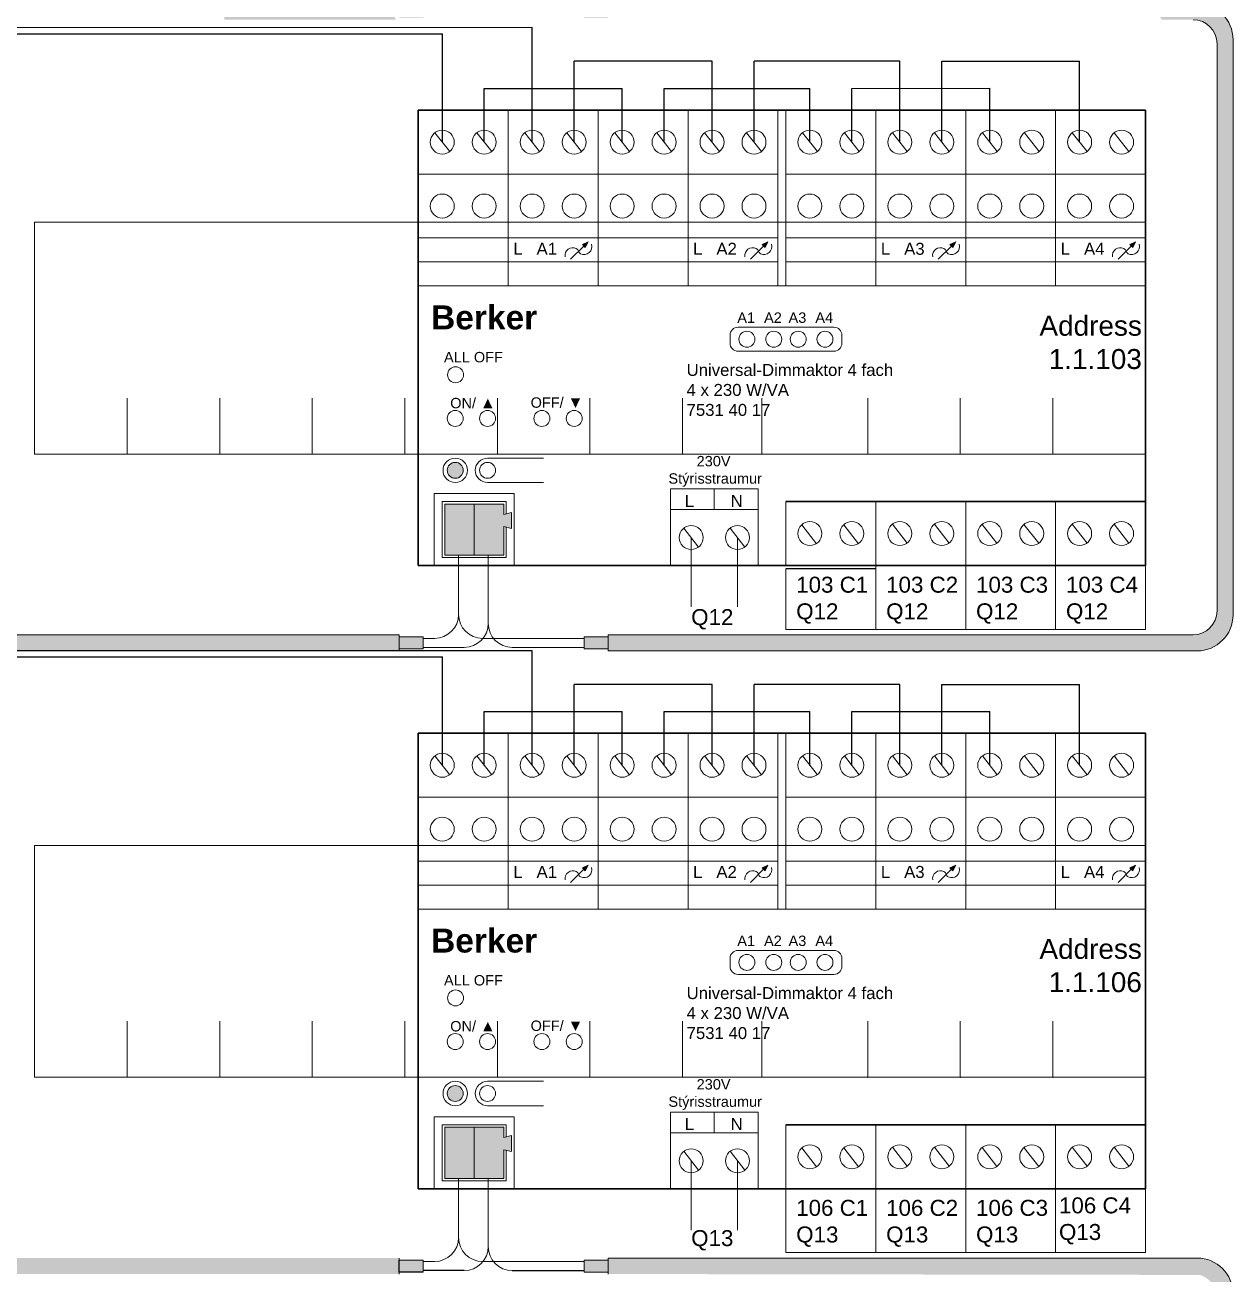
# Model space of a CAD drawing. Header units: millimetres. Extents: x 122681 to 489967, y 7796 to 82317.
# Drawn here: x 246242 to 247138, y 45360 to 46287 of the extents above; entities that cross this region are included whole.
import ezdxf

# ---------------------------------------------------------------- set-up
doc = ezdxf.new("R2010")
doc.units = ezdxf.units.MM
doc.linetypes.add('DASHED', pattern=[19.05, 12.7, -6.35])
for name, color, linetype, lineweight in [('R-635 Töfluteikning', 7, 'Continuous', 15), ('R-635 Töfluteikning dinskinna', 32, 'Continuous', 15), ('R-635 Töfluteikning þunt', 251, 'Continuous', 20), ('R-635 Töfluteikning þykkt', 7, 'Continuous', 35), ('Skygging (Hatch)', 254, 'DASHED', 20), ('Texti', 3, 'Continuous', 20)]:
    doc.layers.add(name, color=color, linetype=linetype, lineweight=lineweight)
doc.layers.add('TAKN', color=7, linetype='Continuous')
doc.styles.get("Standard").update_dxf_attribs({"font": 'arial.ttf'})

# ---------------------------------------------------------------- blocks, each defined once
blk = doc.blocks.new('Dinskinna')
at = {"layer": 'R-635 Töfluteikning dinskinna'}
for p, q in [((122058.8, 80229.08), (121919.8, 80229.08)), ((121919.8, 80200.08), (121919.8, 80229.08)), ((122058.8, 80200.08), (122058.8, 80229.08)), ((121931.38, 80200.08), (121931.38, 80207.08)), ((121942.97, 80200.08), (121942.97, 80207.08)), ((121954.55, 80200.08), (121954.55, 80207.08)), ((121966.13, 80200.08), (121966.13, 80207.08)), ((121977.72, 80200.08), (121977.72, 80207.08)), ((121989.3, 80200.08), (121989.3, 80207.08)), ((122000.88, 80200.08), (122000.88, 80207.08)), ((122010.79, 80200.08), (122010.79, 80207.08)), ((122024.05, 80200.08), (122024.05, 80207.08)), ((122035.63, 80200.08), (122035.63, 80207.08)), ((122047.22, 80200.08), (122047.22, 80207.08)), ((121919.8, 80200.08), (122058.8, 80200.08))]:
    blk.add_line(p, q, dxfattribs=at)
for p in [(122024.05, 80200.08), (122035.63, 80200.08), (122047.22, 80200.08)]:
    blk.add_point(p, dxfattribs=at)

msp = doc.modelspace()

# ---------------------------------------------------------------- hatches: boundary and pattern name
at = {"true_color": 0xc7c8ca}
h = msp.add_hatch(dxfattribs=at)
h.set_pattern_fill('ANSI31', color=9)
h.set_pattern_definition([(45, (183131.40404, 33207.39969), (-0.08838834765, 0.08838834765), [])])
h.paths.add_polyline_path([(245368.96, 46301.1), (245351.17, 46301.1), (245351.17, 46296.66), (245351.17, 46292.21), (245368.96, 46292.21)])
h.paths.add_polyline_path([(245506.07, 46296.66), (245506.07, 46301.1), (245488.28, 46301.1), (245488.28, 46292.21), (245506.07, 46292.21)])
h.paths.add_polyline_path([(246537.08, 46301.1), (246519.29, 46301.1), (246519.29, 46296.66), (246519.29, 46292.21), (246537.08, 46292.21)])
h.paths.add_polyline_path([(246674.19, 46301.1), (246656.4, 46301.1), (246656.4, 46292.21), (246674.19, 46292.21), (246674.19, 46296.66)])
h.paths.add_polyline_path([(246674.19, 45832.69), (246656.4, 45832.69), (246656.4, 45823.79), (246674.19, 45823.79), (246674.19, 45828.24)])
h.paths.add_polyline_path([(246537.08, 45832.69), (246519.29, 45832.69), (246519.29, 45828.24), (246519.29, 45823.79), (246537.08, 45823.79)])
h.paths.add_polyline_path([(245368.96, 45832.69), (245351.17, 45832.69), (245351.17, 45828.24), (245351.17, 45823.79), (245368.96, 45823.79)])
h.paths.add_polyline_path([(245506.07, 45828.24), (245506.07, 45832.69), (245488.28, 45832.69), (245488.28, 45823.79), (245506.07, 45823.79)])
h = msp.add_hatch(color=9, dxfattribs=at)
h.dxf.hatch_style = 1
h.paths.add_polyline_path([(246537.08, 45370.2), (246519.29, 45370.2), (246519.29, 45361.31), (246537.08, 45361.31)])
h = msp.add_hatch(color=9, dxfattribs=at)
h.dxf.hatch_style = 1
h.paths.add_polyline_path([(246674.19, 45365.76), (246674.19, 45370.2), (246656.4, 45370.2), (246656.4, 45361.31), (246674.19, 45361.31)])
at = {"layer": 'R-635 Töfluteikning'}
h = msp.add_hatch(color=3, dxfattribs=at)
h.dxf.hatch_style = 1
h.paths.add_polyline_path([(246517.04, 46290.73), (246513.98, 46294.81), (246517.72, 46298.55), (246513.68, 46302.59), (246389.54, 46302.59), (246389.54, 46296.66), (246389.54, 46290.73)])
h.paths.add_polyline_path([(247125.97, 46272.94), (247125.97, 45851.96, -0.414214), (247108.18, 45834.17), (246674.19, 45834.17), (246674.19, 45828.24), (246674.19, 45822.31), (247111.15, 45822.31, 0.414214), (247137.83, 45848.99), (247137.83, 46275.9, 0.414214), (247111.15, 46302.59), (247081.74, 46302.59), (247085.78, 46298.55), (247082.04, 46294.81), (247085.1, 46290.73), (247108.18, 46290.73, -0.414214)])
h = msp.add_hatch(color=256, dxfattribs=at)
h.dxf.hatch_style = 1
h.paths.add_polyline_path([(246659.4, 46125.87), (246655.16, 46123.78), (246657.32, 46121.62)])
h = msp.add_hatch(color=256, dxfattribs=at)
h.dxf.hatch_style = 1
h.paths.add_polyline_path([(246792.81, 46125.87), (246788.57, 46123.78), (246790.73, 46121.62)])
h = msp.add_hatch(color=256, dxfattribs=at)
h.dxf.hatch_style = 1
h.paths.add_polyline_path([(246932.11, 46125.87), (246927.86, 46123.78), (246930.02, 46121.62)])
h = msp.add_hatch(color=256, dxfattribs=at)
h.dxf.hatch_style = 1
h.paths.add_polyline_path([(247065.52, 46125.87), (247061.27, 46123.78), (247063.43, 46121.62)])
h = msp.add_hatch(color=3, dxfattribs=at)
h.dxf.hatch_style = 1
h.paths.add_polyline_path([(245384.85, 45893.12), (245406.79, 45893.12), (245406.79, 45931.07), (245384.85, 45931.07)])
h.paths.add_polyline_path([(246552.97, 45893.12), (246574.91, 45893.12), (246574.91, 45931.07), (246552.97, 45931.07)])
h = msp.add_hatch(color=1, dxfattribs=at)
h.dxf.hatch_style = 1
h.paths.add_polyline_path([(245428.73, 45914.38), (245434.47, 45912.96), (245434.47, 45924.82), (245428.73, 45923.39), (245428.73, 45931.07), (245406.79, 45931.07), (245406.79, 45893.12), (245428.73, 45893.12)])
h.paths.add_polyline_path([(246596.85, 45914.38), (246602.59, 45912.96), (246602.59, 45924.82), (246596.85, 45923.39), (246596.85, 45931.07), (246574.91, 45931.07), (246574.91, 45893.12), (246596.85, 45893.12)])
h = msp.add_hatch(color=3, dxfattribs=at)
h.dxf.hatch_style = 1
h.paths.add_polyline_path([(245506.07, 45834.17), (245506.07, 45828.24), (245506.07, 45822.31), (246519.29, 45822.31), (246519.29, 45828.24), (246519.29, 45834.17)])
h = msp.add_hatch(color=256, dxfattribs=at)
h.dxf.hatch_style = 1
h.paths.add_polyline_path([(246659.4, 45663.38), (246655.16, 45661.3), (246657.32, 45659.14)])
h = msp.add_hatch(color=256, dxfattribs=at)
h.dxf.hatch_style = 1
h.paths.add_polyline_path([(246792.81, 45663.38), (246788.57, 45661.3), (246790.73, 45659.14)])
h = msp.add_hatch(color=256, dxfattribs=at)
h.dxf.hatch_style = 1
h.paths.add_polyline_path([(246932.11, 45663.38), (246927.86, 45661.3), (246930.02, 45659.14)])
h = msp.add_hatch(color=256, dxfattribs=at)
h.dxf.hatch_style = 1
h.paths.add_polyline_path([(247065.52, 45663.38), (247061.27, 45661.3), (247063.43, 45659.14)])
h = msp.add_hatch(color=3, dxfattribs=at)
h.dxf.hatch_style = 1
h.paths.add_polyline_path([(245384.85, 45430.64), (245406.79, 45430.64), (245406.79, 45468.58), (245384.85, 45468.58)])
h.paths.add_polyline_path([(246552.97, 45430.64), (246574.91, 45430.64), (246574.91, 45468.58), (246552.97, 45468.58)])
h = msp.add_hatch(color=1, dxfattribs=at)
h.dxf.hatch_style = 1
h.paths.add_polyline_path([(245428.73, 45451.9), (245434.47, 45450.47), (245434.47, 45462.33), (245428.73, 45460.9), (245428.73, 45468.58), (245406.79, 45468.58), (245406.79, 45430.64), (245428.73, 45430.64)])
h.paths.add_polyline_path([(246596.85, 45451.9), (246602.59, 45450.47), (246602.59, 45462.33), (246596.85, 45460.9), (246596.85, 45468.58), (246574.91, 45468.58), (246574.91, 45430.64), (246596.85, 45430.64)])
h = msp.add_hatch(color=3, dxfattribs=at)
h.dxf.hatch_style = 1
h.paths.add_polyline_path([(246519.29, 45371.68), (245790.72, 45371.68), (245790.72, 45365.76), (245790.72, 45359.83), (246519.29, 45359.83), (246519.29, 45365.76)])
h = msp.add_hatch(color=3, dxfattribs=at)
h.dxf.hatch_style = 1
h.paths.add_polyline_path([(246517.04, 45359.83), (246513.98, 45363.91), (246517.72, 45367.65), (246513.68, 45371.68), (246389.54, 45371.68), (246389.54, 45365.76), (246389.54, 45359.83)])
h.paths.add_polyline_path([(247125.97, 45342.04), (247125.97, 44921.06, -0.414214), (247108.18, 44903.27), (246674.19, 44903.27), (246674.19, 44897.34), (246674.19, 44891.41), (247111.15, 44891.41, 0.414214), (247137.83, 44918.09), (247137.83, 45345, 0.414214), (247111.15, 45371.68), (247081.74, 45371.68), (247085.78, 45367.65), (247082.04, 45363.91), (247085.1, 45359.83), (247108.18, 45359.83, -0.414214)])
h = msp.add_hatch(color=3, dxfattribs=at)
h.dxf.hatch_style = 1
h.paths.add_polyline_path([(246674.21, 45371.69), (246674.21, 45365.76), (246674.21, 45359.83), (247121.69, 45359.14), (247113.78, 45365.82), (247111.15, 45371.68)])
at = {"layer": 'Skygging (Hatch)'}
h = msp.add_hatch(color=1, dxfattribs=at)
h.dxf.hatch_style = 1
h.paths.add_polyline_path([(246566.81, 45956.29, 1), (246554.95, 45956.29, 1)])
h = msp.add_hatch(color=1, dxfattribs=at)
h.dxf.hatch_style = 1
h.paths.add_polyline_path([(246554.95, 45956.29, 1), (246566.81, 45956.29, 1)])
h = msp.add_hatch(color=1, dxfattribs=at)
h.dxf.hatch_style = 1
h.paths.add_polyline_path([(246554.95, 45956.29, 1), (246566.81, 45956.29, 1)])
h = msp.add_hatch(color=1, dxfattribs=at)
h.dxf.hatch_style = 1
h.paths.add_polyline_path([(246554.95, 45956.29, 1), (246566.81, 45956.29, 1)])
h = msp.add_hatch(color=1, dxfattribs=at)
h.dxf.hatch_style = 1
h.paths.add_polyline_path([(246554.95, 45956.29, 1), (246566.81, 45956.29, 1)])
h = msp.add_hatch(color=1, dxfattribs=at)
h.dxf.hatch_style = 1
h.paths.add_polyline_path([(246554.95, 45956.29, 1), (246566.81, 45956.29, 1)])
h = msp.add_hatch(color=1, dxfattribs=at)
h.dxf.hatch_style = 1
h.paths.add_polyline_path([(246554.95, 45956.29, 1), (246566.81, 45956.29, 1)])
h = msp.add_hatch(color=1, dxfattribs=at)
h.dxf.hatch_style = 1
h.paths.add_polyline_path([(246554.95, 45956.29, 1), (246566.81, 45956.29, 1)])
h = msp.add_hatch(color=1, dxfattribs=at)
h.dxf.hatch_style = 1
h.paths.add_polyline_path([(246554.95, 45956.29, 1), (246566.81, 45956.29, 1)])
h = msp.add_hatch(color=1, dxfattribs=at)
h.dxf.hatch_style = 1
h.paths.add_polyline_path([(246554.95, 45956.29, 1), (246566.81, 45956.29, 1)])
h = msp.add_hatch(color=1, dxfattribs=at)
h.dxf.hatch_style = 1
h.paths.add_polyline_path([(246566.81, 45493.8, 1), (246554.95, 45493.8, 1)])
h = msp.add_hatch(color=1, dxfattribs=at)
h.dxf.hatch_style = 1
h.paths.add_polyline_path([(246554.95, 45493.8, 1), (246566.81, 45493.8, 1)])
h = msp.add_hatch(color=1, dxfattribs=at)
h.dxf.hatch_style = 1
h.paths.add_polyline_path([(246554.95, 45493.8, 1), (246566.81, 45493.8, 1)])
h = msp.add_hatch(color=1, dxfattribs=at)
h.dxf.hatch_style = 1
h.paths.add_polyline_path([(246554.95, 45493.8, 1), (246566.81, 45493.8, 1)])
h = msp.add_hatch(color=1, dxfattribs=at)
h.dxf.hatch_style = 1
h.paths.add_polyline_path([(246554.95, 45493.8, 1), (246566.81, 45493.8, 1)])
h = msp.add_hatch(color=1, dxfattribs=at)
h.dxf.hatch_style = 1
h.paths.add_polyline_path([(246554.95, 45493.8, 1), (246566.81, 45493.8, 1)])
h = msp.add_hatch(color=1, dxfattribs=at)
h.dxf.hatch_style = 1
h.paths.add_polyline_path([(246554.95, 45493.8, 1), (246566.81, 45493.8, 1)])
h = msp.add_hatch(color=1, dxfattribs=at)
h.dxf.hatch_style = 1
h.paths.add_polyline_path([(246554.95, 45493.8, 1), (246566.81, 45493.8, 1)])
h = msp.add_hatch(color=1, dxfattribs=at)
h.dxf.hatch_style = 1
h.paths.add_polyline_path([(246554.95, 45493.8, 1), (246566.81, 45493.8, 1)])
h = msp.add_hatch(color=1, dxfattribs=at)
h.dxf.hatch_style = 1
h.paths.add_polyline_path([(246554.95, 45493.8, 1), (246566.81, 45493.8, 1)])

# ---------------------------------------------------------------- linework, layer by layer
for p, q in [((246519.29, 45361.31), (246519.29, 45370.2)), ((246537.08, 45361.31), (246519.29, 45361.31))]:
    msp.add_line(p, q)
at = {"color": 1}
msp.add_line((246567.54, 45362.4), (246537.08, 45362.4), dxfattribs=at)
at = {"color": 244, "true_color": 0x991b1e}
msp.add_line((246603.11, 45362.4), (246656.4, 45362.4), dxfattribs=at)
at = {"layer": 'R-635 Töfluteikning', "color": 3}
for p, q in [((247137.83, 46275.9), (247137.83, 45848.99)), ((247125.97, 46272.94), (247125.97, 45851.96)), ((246563.32, 45893.12), (246563.32, 45849.39)), ((246563.37, 45893.33), (246563.37, 45849.59)), ((246519.29, 45834.17), (245506.07, 45834.17)), ((246519.29, 45828.24), (246519.29, 45834.17)), ((246537.08, 45831.6), (246545.53, 45831.6)), ((246656.4, 45831.6), (246581.1, 45831.6)), ((246674.19, 45834.17), (247108.18, 45834.17)), ((246674.19, 45828.24), (246674.19, 45834.17)), ((245506.07, 45822.31), (246519.29, 45822.31)), ((246519.29, 45828.24), (246519.29, 45822.31)), ((246674.19, 45828.24), (246674.19, 45822.31)), ((246674.19, 45822.31), (247111.15, 45822.31)), ((246563.32, 45430.64), (246563.32, 45386.9)), ((246563.37, 45430.84), (246563.37, 45387.11)), ((246519.29, 45365.76), (246519.29, 45371.68)), ((246537.08, 45369.11), (246545.53, 45369.11)), ((246589.19, 45369.11), (246581.1, 45369.11)), ((246656.4, 45369.11), (246581.1, 45369.11)), ((246674.19, 45371.68), (247111.15, 45371.68)), ((246674.19, 45365.76), (246674.19, 45371.68)), ((246519.29, 45365.76), (246519.29, 45359.83)), ((246674.19, 45365.76), (246674.19, 45359.83))]:
    msp.add_line(p, q, dxfattribs=at)
at = {"layer": 'R-635 Töfluteikning'}
for p, q in [((246600.16, 46093.15), (246600.16, 46223.59)), ((246666.87, 46223.59), (246666.87, 46093.15)), ((246733.57, 46093.15), (246733.57, 46223.59)), ((246800.28, 46093.15), (246800.28, 46223.59)), ((246806.16, 46093.15), (246806.16, 46223.59)), ((246872.87, 46093.15), (246872.87, 46223.59)), ((246939.57, 46223.59), (246939.57, 46093.15)), ((247006.27, 46093.15), (247006.27, 46223.59)), ((246533.46, 46176.16), (246800.28, 46176.16)), ((246806.16, 46176.16), (247072.98, 46176.16)), ((246533.46, 46128.72), (246800.28, 46128.72)), ((246806.16, 46128.72), (247072.98, 46128.72)), ((246646.44, 46112.9), (246656.24, 46122.7)), ((246659.4, 46125.87), (246655.16, 46123.78)), ((246655.16, 46123.78), (246657.32, 46121.62)), ((246659.4, 46125.87), (246657.32, 46121.62)), ((246779.84, 46112.9), (246789.65, 46122.7)), ((246792.81, 46125.87), (246788.57, 46123.78)), ((246788.57, 46123.78), (246790.73, 46121.62)), ((246792.81, 46125.87), (246790.73, 46121.62)), ((246919.14, 46112.9), (246928.94, 46122.7)), ((246932.11, 46125.87), (246927.86, 46123.78)), ((246927.86, 46123.78), (246930.02, 46121.62)), ((246932.11, 46125.87), (246930.02, 46121.62)), ((247052.55, 46112.9), (247062.35, 46122.7)), ((247065.52, 46125.87), (247061.27, 46123.78)), ((247061.27, 46123.78), (247063.43, 46121.62)), ((247065.52, 46125.87), (247063.43, 46121.62)), ((246533.46, 46110.94), (246800.28, 46110.94)), ((247072.98, 46110.94), (246806.16, 46110.94)), ((246533.46, 46093.15), (247072.98, 46093.15)), ((246806.21, 46062.5), (246770.63, 46062.5)), ((246806.21, 46062.5), (246841.78, 46062.5)), ((246764.7, 46056.57), (246764.7, 46050.64)), ((246847.71, 46056.57), (246847.71, 46050.64)), ((246841.78, 46044.71), (246770.63, 46044.71)), ((246584.82, 45965.37), (246626.32, 45965.37)), ((246584.82, 45947.2), (246626.32, 45947.2)), ((246720.44, 45927.13), (246720.44, 45942.49)), ((246720.44, 45942.49), (246785.66, 45942.49)), ((246753.05, 45942.49), (246753.05, 45927.13)), ((246785.66, 45942.49), (246785.66, 45927.13)), ((246545.32, 45885.62), (246545.32, 45938.99)), ((246545.32, 45938.99), (246604.61, 45938.99)), ((246604.61, 45938.99), (246604.61, 45885.62)), ((246806.16, 45885.62), (246806.16, 45933.06)), ((246872.87, 45885.62), (246872.87, 45933.06)), ((246939.57, 45933.06), (246939.57, 45885.62)), ((247006.27, 45885.62), (247006.27, 45933.06)), ((246553.02, 45893.33), (246553.02, 45931.28)), ((246553.02, 45931.28), (246596.9, 45931.28)), ((246574.96, 45931.28), (246574.96, 45893.33)), ((246596.9, 45931.28), (246596.9, 45923.6)), ((246596.9, 45923.6), (246602.64, 45925.02)), ((246602.64, 45925.02), (246602.64, 45913.16)), ((246720.44, 45885.62), (246720.44, 45927.13)), ((246720.44, 45927.13), (246785.66, 45927.13)), ((246785.66, 45927.13), (246785.66, 45885.62)), ((246596.9, 45914.59), (246596.9, 45893.33)), ((246596.9, 45914.59), (246602.64, 45913.16)), ((246553.02, 45893.33), (246596.9, 45893.33)), ((246806.16, 45885.62), (247072.98, 45885.62)), ((246806.16, 45838.19), (246806.16, 45883.27)), ((246872.87, 45838.19), (246872.87, 45885.62)), ((246872.87, 45883.27), (246872.87, 45838.19)), ((246939.57, 45885.62), (246939.57, 45838.19)), ((246939.57, 45838.19), (246939.57, 45885.62)), ((247006.27, 45885.62), (247006.27, 45838.19)), ((247006.27, 45838.19), (247006.27, 45885.62)), ((247072.98, 45885.62), (247072.98, 45838.19)), ((246537.08, 45832.69), (246519.29, 45832.69)), ((246537.08, 45832.69), (246537.08, 45823.79)), ((246656.4, 45832.69), (246656.4, 45823.79)), ((246656.4, 45832.69), (246674.19, 45832.69)), ((246872.87, 45838.19), (246806.16, 45838.19)), ((246939.57, 45838.19), (246872.87, 45838.19)), ((247006.27, 45838.19), (246939.57, 45838.19)), ((247072.98, 45838.19), (247006.27, 45838.19)), ((246537.08, 45823.79), (246519.29, 45823.79)), ((246656.4, 45823.79), (246674.19, 45823.79)), ((246600.16, 45630.66), (246600.16, 45761.11)), ((246666.87, 45761.11), (246666.87, 45630.66)), ((246733.57, 45630.66), (246733.57, 45761.11)), ((246800.28, 45630.66), (246800.28, 45761.11)), ((246806.16, 45630.66), (246806.16, 45761.11)), ((246872.87, 45630.66), (246872.87, 45761.11)), ((246939.57, 45761.11), (246939.57, 45630.66)), ((247006.27, 45630.66), (247006.27, 45761.11)), ((246533.46, 45713.67), (246800.28, 45713.67)), ((246806.16, 45713.67), (247072.98, 45713.67)), ((246533.46, 45666.24), (246800.28, 45666.24)), ((246659.4, 45663.38), (246655.16, 45661.3)), ((246659.4, 45663.38), (246657.32, 45659.14)), ((246792.81, 45663.38), (246788.57, 45661.3)), ((246792.81, 45663.38), (246790.73, 45659.14)), ((246806.16, 45666.24), (247072.98, 45666.24)), ((246932.11, 45663.38), (246927.86, 45661.3)), ((246932.11, 45663.38), (246930.02, 45659.14)), ((247065.52, 45663.38), (247061.27, 45661.3)), ((247065.52, 45663.38), (247063.43, 45659.14)), ((246646.44, 45650.41), (246656.24, 45660.22)), ((246655.16, 45661.3), (246657.32, 45659.14)), ((246779.84, 45650.41), (246789.65, 45660.22)), ((246788.57, 45661.3), (246790.73, 45659.14)), ((246919.14, 45650.41), (246928.94, 45660.22)), ((246927.86, 45661.3), (246930.02, 45659.14)), ((247052.55, 45650.41), (247062.35, 45660.22)), ((247061.27, 45661.3), (247063.43, 45659.14)), ((246533.46, 45648.45), (246800.28, 45648.45)), ((247072.98, 45648.45), (246806.16, 45648.45)), ((246533.46, 45630.66), (247072.98, 45630.66)), ((246806.21, 45600.01), (246770.63, 45600.01)), ((246806.21, 45600.01), (246841.78, 45600.01)), ((246764.7, 45594.08), (246764.7, 45588.15)), ((246847.71, 45594.08), (246847.71, 45588.15)), ((246841.78, 45582.22), (246770.63, 45582.22)), ((246584.82, 45502.88), (246626.32, 45502.88)), ((246584.82, 45484.72), (246626.32, 45484.72)), ((246720.44, 45464.64), (246720.44, 45480.01)), ((246720.44, 45480.01), (246785.66, 45480.01)), ((246753.05, 45480.01), (246753.05, 45464.64)), ((246785.66, 45480.01), (246785.66, 45464.64)), ((246545.32, 45423.14), (246545.32, 45476.5)), ((246545.32, 45476.5), (246604.61, 45476.5)), ((246553.02, 45430.84), (246553.02, 45468.79)), ((246553.02, 45468.79), (246596.9, 45468.79)), ((246574.96, 45468.79), (246574.96, 45430.84)), ((246596.9, 45468.79), (246596.9, 45461.11)), ((246604.61, 45476.5), (246604.61, 45423.14)), ((246806.16, 45423.14), (246806.16, 45470.57)), ((246872.87, 45423.14), (246872.87, 45470.57)), ((246939.57, 45470.57), (246939.57, 45423.14)), ((247006.27, 45423.14), (247006.27, 45470.57)), ((246596.9, 45461.11), (246602.64, 45462.54)), ((246602.64, 45462.54), (246602.64, 45450.68)), ((246720.44, 45423.14), (246720.44, 45464.64)), ((246720.44, 45464.64), (246785.66, 45464.64)), ((246785.66, 45464.64), (246785.66, 45423.14)), ((246596.9, 45452.1), (246596.9, 45430.84)), ((246596.9, 45452.1), (246602.64, 45450.68)), ((246553.02, 45430.84), (246596.9, 45430.84)), ((246806.16, 45375.7), (246806.16, 45423.14)), ((246806.16, 45423.14), (246872.87, 45423.14)), ((246806.16, 45423.14), (247072.98, 45423.14)), ((246872.87, 45423.14), (246872.87, 45375.7)), ((246872.87, 45375.7), (246872.87, 45423.14)), ((246872.87, 45423.14), (246939.57, 45423.14)), ((246939.57, 45423.14), (246939.57, 45375.7)), ((246939.57, 45375.7), (246939.57, 45423.14)), ((246939.57, 45423.14), (247006.27, 45423.14)), ((247006.27, 45423.14), (247006.27, 45375.7)), ((247006.27, 45375.7), (247006.27, 45423.14)), ((247006.27, 45423.14), (247072.98, 45423.14)), ((247072.98, 45423.14), (247072.98, 45375.7)), ((246537.08, 45370.2), (246519.29, 45370.2)), ((246537.08, 45370.2), (246537.08, 45361.31)), ((246656.4, 45370.2), (246656.4, 45361.31)), ((246656.4, 45370.2), (246674.19, 45370.2)), ((246872.87, 45375.7), (246806.16, 45375.7)), ((246939.57, 45375.7), (246872.87, 45375.7)), ((247006.27, 45375.7), (246939.57, 45375.7)), ((247072.98, 45375.7), (247006.27, 45375.7)), ((246656.4, 45361.31), (246674.19, 45361.31))]:
    msp.add_line(p, q, dxfattribs=at)
at = {"layer": 'R-635 Töfluteikning', "color": 36}
for p, q in [((246735.9, 45906.37), (246735.9, 45854.89)), ((246735.9, 45443.89), (246735.9, 45392.4))]:
    msp.add_line(p, q, dxfattribs=at)
at = {"layer": 'R-635 Töfluteikning', "color": 5}
for p, q in [((246770.2, 45906.37), (246770.2, 45854.89)), ((246770.2, 45443.89), (246770.2, 45392.4))]:
    msp.add_line(p, q, dxfattribs=at)
at = {"layer": 'R-635 Töfluteikning', "color": 1}
for p, q in [((246585.32, 45893.12), (246585.32, 45842.67)), ((246585.38, 45893.33), (246585.38, 45842.88)), ((246537.08, 45824.88), (246567.54, 45824.88)), ((246656.4, 45824.88), (246603.11, 45824.88)), ((246585.32, 45430.64), (246585.32, 45380.18)), ((246585.38, 45430.84), (246585.38, 45380.39))]:
    msp.add_line(p, q, dxfattribs=at)
at = {"layer": 'R-635 Töfluteikning'}
for centre, radius in [((246551.25, 46199.87), 8.89), ((246582.37, 46199.87), 8.89), ((246617.95, 46199.87), 8.89), ((246649.08, 46199.87), 8.89), ((246684.66, 46199.87), 8.89), ((246715.78, 46199.87), 8.89), ((246751.36, 46199.87), 8.89), ((246782.49, 46199.87), 8.89), ((246823.95, 46199.87), 8.89), ((246855.08, 46199.87), 8.89), ((246890.65, 46199.87), 8.89), ((246921.78, 46199.87), 8.89), ((246957.36, 46199.87), 8.89), ((246988.49, 46199.87), 8.89), ((247024.06, 46199.87), 8.89), ((247055.19, 46199.87), 8.89), ((246551.25, 46152.44), 8.89), ((246582.37, 46152.44), 8.89), ((246617.95, 46152.44), 8.89), ((246649.08, 46152.44), 8.89), ((246684.66, 46152.44), 8.89), ((246715.78, 46152.44), 8.89), ((246751.36, 46152.44), 8.89), ((246782.49, 46152.44), 8.89), ((246823.95, 46152.44), 8.89), ((246855.08, 46152.44), 8.89), ((246890.65, 46152.44), 8.89), ((246921.78, 46152.44), 8.89), ((246957.36, 46152.44), 8.89), ((246988.49, 46152.44), 8.89), ((247024.06, 46152.44), 8.89), ((247055.19, 46152.44), 8.89), ((246777.26, 46053.6), 5.93), ((246797.12, 46053.6), 5.93), ((246815.29, 46053.6), 5.93), ((246835.15, 46053.6), 5.93), ((246561.08, 46027.19), 5.93), ((246560.88, 45994.8), 5.93), ((246584.82, 45994.8), 5.93), ((246625.16, 45994.8), 5.93), ((246649.1, 45994.8), 5.93), ((246560.88, 45956.29), 9.08), ((246560.88, 45956.29), 5.93), ((246560.88, 45956.29), 5.93), ((246584.82, 45956.29), 5.93), ((246735.9, 45906.37), 8.89), ((246770.2, 45906.37), 8.89), ((246823.95, 45909.34), 8.89), ((246855.08, 45909.34), 8.89), ((246890.65, 45909.34), 8.89), ((246921.78, 45909.34), 8.89), ((246957.36, 45909.34), 8.89), ((246988.49, 45909.34), 8.89), ((247024.06, 45909.34), 8.89), ((247055.19, 45909.34), 8.89), ((246551.25, 45737.39), 8.89), ((246582.37, 45737.39), 8.89), ((246617.95, 45737.39), 8.89), ((246649.08, 45737.39), 8.89), ((246684.66, 45737.39), 8.89), ((246715.78, 45737.39), 8.89), ((246751.36, 45737.39), 8.89), ((246782.49, 45737.39), 8.89), ((246823.95, 45737.39), 8.89), ((246855.08, 45737.39), 8.89), ((246890.65, 45737.39), 8.89), ((246921.78, 45737.39), 8.89), ((246957.36, 45737.39), 8.89), ((246988.49, 45737.39), 8.89), ((247024.06, 45737.39), 8.89), ((247055.19, 45737.39), 8.89), ((246551.25, 45689.95), 8.89), ((246582.37, 45689.95), 8.89), ((246617.95, 45689.95), 8.89), ((246649.08, 45689.95), 8.89), ((246684.66, 45689.95), 8.89), ((246715.78, 45689.95), 8.89), ((246751.36, 45689.95), 8.89), ((246782.49, 45689.95), 8.89), ((246823.95, 45689.95), 8.89), ((246855.08, 45689.95), 8.89), ((246890.65, 45689.95), 8.89), ((246921.78, 45689.95), 8.89), ((246957.36, 45689.95), 8.89), ((246988.49, 45689.95), 8.89), ((247024.06, 45689.95), 8.89), ((247055.19, 45689.95), 8.89), ((246777.26, 45591.12), 5.93), ((246797.12, 45591.12), 5.93), ((246815.29, 45591.12), 5.93), ((246835.15, 45591.12), 5.93), ((246561.08, 45564.7), 5.93), ((246560.88, 45532.32), 5.93), ((246584.82, 45532.32), 5.93), ((246625.16, 45532.32), 5.93), ((246649.1, 45532.32), 5.93), ((246560.88, 45493.8), 9.08), ((246560.88, 45493.8), 5.93), ((246560.88, 45493.8), 5.93), ((246584.82, 45493.8), 5.93), ((246735.9, 45443.89), 8.89), ((246770.2, 45443.89), 8.89), ((246823.95, 45446.85), 8.89), ((246855.08, 45446.85), 8.89), ((246890.65, 45446.85), 8.89), ((246921.78, 45446.85), 8.89), ((246957.36, 45446.85), 8.89), ((246988.49, 45446.85), 8.89), ((247024.06, 45446.85), 8.89), ((247055.19, 45446.85), 8.89)]:
    msp.add_circle(centre, radius, dxfattribs=at)
at = {"layer": 'R-635 Töfluteikning', "color": 3}
for centre, radius, start, end in [((247111.15, 46275.9), 26.68, 0, 90), ((247108.18, 46272.94), 17.79, 0, 90), ((246545.53, 45849.39), 17.79, 270, 0), ((246581.1, 45849.39), 17.79, 180, 270), ((247108.18, 45851.96), 17.79, 270, 0), ((247111.15, 45848.99), 26.68, 270, 0), ((246545.53, 45386.9), 17.79, 270, 0), ((246581.1, 45386.9), 17.79, 180, 270), ((247111.15, 45345), 26.68, 0, 90)]:
    msp.add_arc(centre, radius, start, end, dxfattribs=at)
at = {"layer": 'R-635 Töfluteikning'}
for centre, radius, start, end in [((246648.15, 46115.69), 5.88, 64.95071, 189.185), ((246656.38, 46122.31), 5.88, 244.95071, 17.64412), ((246781.56, 46115.69), 5.88, 64.95071, 189.185), ((246789.79, 46122.31), 5.88, 244.95071, 17.64412), ((246920.85, 46115.69), 5.88, 64.95071, 189.185), ((246929.08, 46122.31), 5.88, 244.95071, 17.64412), ((247054.26, 46115.69), 5.88, 64.95071, 189.185), ((247062.49, 46122.31), 5.88, 244.95071, 17.64412), ((246770.63, 46056.57), 5.93, 90, 180), ((246841.78, 46056.57), 5.93, 0, 90), ((246770.63, 46050.64), 5.93, 180, 270), ((246841.78, 46050.64), 5.93, 270, 0), ((246584.82, 45956.29), 9.08, 90, 270), ((246648.15, 45653.21), 5.88, 64.95071, 189.185), ((246656.38, 45659.82), 5.88, 244.95071, 17.64412), ((246781.56, 45653.21), 5.88, 64.95071, 189.185), ((246789.79, 45659.82), 5.88, 244.95071, 17.64412), ((246920.85, 45653.21), 5.88, 64.95071, 189.185), ((246929.08, 45659.82), 5.88, 244.95071, 17.64412), ((247054.26, 45653.21), 5.88, 64.95071, 189.185), ((247062.49, 45659.82), 5.88, 244.95071, 17.64412), ((246770.63, 45594.08), 5.93, 90, 180), ((246841.78, 45594.08), 5.93, 0, 90), ((246770.63, 45588.15), 5.93, 180, 270), ((246841.78, 45588.15), 5.93, 270, 0), ((246584.82, 45493.8), 9.08, 90, 270)]:
    msp.add_arc(centre, radius, start, end, dxfattribs=at)
at = {"layer": 'R-635 Töfluteikning', "color": 1}
for centre, start, end in [((246567.54, 45842.67), 270, 0), ((246603.11, 45842.67), 180, 270), ((246567.54, 45380.18), 270, 0), ((246603.11, 45380.18), 180, 270)]:
    msp.add_arc(centre, 17.79, start, end, dxfattribs=at)
at = {"layer": 'R-635 Töfluteikning'}
for points in [[(246650.64, 46121.02), (246651.88, 46119.94), (246652.36, 46118.96), (246652.9, 46117.88), (246653.89, 46116.98)], [(246784.05, 46121.02), (246785.29, 46119.94), (246785.77, 46118.96), (246786.3, 46117.88), (246787.3, 46116.98)], [(246923.34, 46121.02), (246924.58, 46119.94), (246925.06, 46118.96), (246925.6, 46117.88), (246926.59, 46116.98)], [(247056.75, 46121.02), (247057.99, 46119.94), (247058.47, 46118.96), (247059.01, 46117.88), (247060, 46116.98)], [(246650.64, 45658.53), (246651.88, 45657.45), (246652.36, 45656.48), (246652.9, 45655.4), (246653.89, 45654.49)], [(246784.05, 45658.53), (246785.29, 45657.45), (246785.77, 45656.48), (246786.3, 45655.4), (246787.3, 45654.49)], [(246923.34, 45658.53), (246924.58, 45657.45), (246925.06, 45656.48), (246925.6, 45655.4), (246926.59, 45654.49)], [(247056.75, 45658.53), (247057.99, 45657.45), (247058.47, 45656.48), (247059.01, 45655.4), (247060, 45654.49)]]:
    msp.add_spline(points, degree=3, dxfattribs=at)
at = {"layer": 'R-635 Töfluteikning dinskinna'}
for p, q in [((247072.93, 46140.37), (246248.75, 46140.37)), ((247072.93, 45677.89), (246248.75, 45677.89))]:
    msp.add_line(p, q, dxfattribs=at)
at = {"layer": 'R-635 Töfluteikning þunt'}
for p, q in [((246545.84, 46206.88), (246556.79, 46192.87)), ((246576.97, 46206.88), (246587.92, 46192.87)), ((246612.47, 46206.88), (246623.43, 46192.87)), ((246643.6, 46206.88), (246654.56, 46192.87)), ((246679.25, 46206.88), (246690.2, 46192.87)), ((246710.38, 46206.88), (246721.33, 46192.87)), ((246745.88, 46206.88), (246756.84, 46192.87)), ((246777.01, 46206.88), (246787.97, 46192.87)), ((246818.54, 46206.88), (246829.5, 46192.87)), ((246849.67, 46206.88), (246860.62, 46192.87)), ((246885.18, 46206.88), (246896.13, 46192.87)), ((246916.31, 46206.88), (246927.26, 46192.87)), ((246951.95, 46206.88), (246962.91, 46192.87)), ((246983.08, 46206.88), (246994.03, 46192.87)), ((247018.59, 46206.88), (247029.54, 46192.87)), ((247049.71, 46206.88), (247060.67, 46192.87)), ((246551.25, 45891.55), (246551.25, 45933.06)), ((246551.25, 45933.06), (246598.68, 45933.06)), ((246598.68, 45933.06), (246598.68, 45924.04)), ((246598.68, 45914.15), (246598.68, 45891.55)), ((246817.91, 45915.87), (246828.86, 45901.85)), ((246849.04, 45915.87), (246859.99, 45901.85)), ((246885.18, 45916.35), (246896.13, 45902.33)), ((246916.31, 45916.35), (246927.26, 45902.33)), ((246951.64, 45916.15), (246962.59, 45902.14)), ((246982.77, 45916.15), (246993.72, 45902.14)), ((247018.59, 45916.35), (247029.54, 45902.33)), ((247049.71, 45916.35), (247060.67, 45902.33)), ((246730.42, 45913.38), (246741.38, 45899.37)), ((246764.72, 45913.38), (246775.68, 45899.37)), ((246551.25, 45891.55), (246598.68, 45891.55)), ((246545.84, 45744.4), (246556.79, 45730.38)), ((246576.97, 45744.4), (246587.92, 45730.38)), ((246612.47, 45744.4), (246623.43, 45730.38)), ((246643.6, 45744.4), (246654.56, 45730.38)), ((246679.25, 45744.4), (246690.2, 45730.38)), ((246710.38, 45744.4), (246721.33, 45730.38)), ((246745.88, 45744.4), (246756.84, 45730.38)), ((246777.01, 45744.4), (246787.97, 45730.38)), ((246818.54, 45744.4), (246829.5, 45730.38)), ((246849.67, 45744.4), (246860.62, 45730.38)), ((246885.18, 45744.4), (246896.13, 45730.38)), ((246916.31, 45744.4), (246927.26, 45730.38)), ((246951.95, 45744.4), (246962.91, 45730.38)), ((246983.08, 45744.4), (246994.03, 45730.38)), ((247018.59, 45744.4), (247029.54, 45730.38)), ((247049.71, 45744.4), (247060.67, 45730.38)), ((246551.25, 45429.07), (246551.25, 45470.57)), ((246551.25, 45470.57), (246598.68, 45470.57)), ((246598.68, 45470.57), (246598.68, 45461.55)), ((246598.68, 45451.66), (246598.68, 45429.07)), ((246730.42, 45450.9), (246741.38, 45436.88)), ((246764.72, 45450.9), (246775.68, 45436.88)), ((246817.91, 45453.38), (246828.86, 45439.37)), ((246849.04, 45453.38), (246859.99, 45439.37)), ((246885.18, 45453.86), (246896.13, 45439.85)), ((246916.31, 45453.86), (246927.26, 45439.85)), ((246951.64, 45453.67), (246962.59, 45439.65)), ((246982.77, 45453.67), (246993.72, 45439.65)), ((247018.59, 45453.86), (247029.54, 45439.85)), ((247049.71, 45453.86), (247060.67, 45439.85)), ((246551.25, 45429.07), (246598.68, 45429.07))]:
    msp.add_line(p, q, dxfattribs=at)
at = {"layer": 'R-635 Töfluteikning þykkt'}
for p, q in [((246533.46, 46223.59), (247072.98, 46223.59)), ((246533.46, 45885.62), (246533.46, 46223.59)), ((246533.46, 46223.59), (246533.46, 45885.62)), ((247072.98, 46223.59), (247072.98, 45885.62)), ((246806.16, 45933.06), (247072.98, 45933.06)), ((247072.98, 45933.06), (247072.98, 45885.62)), ((247072.98, 45885.62), (246533.46, 45885.62)), ((246533.46, 45761.11), (247072.98, 45761.11)), ((246533.46, 45423.14), (246533.46, 45761.11)), ((246533.46, 45761.11), (246533.46, 45423.14)), ((247072.98, 45761.11), (247072.98, 45423.14)), ((246806.16, 45470.57), (247072.98, 45470.57)), ((247072.98, 45470.57), (247072.98, 45423.14)), ((247072.98, 45423.14), (246533.46, 45423.14))]:
    msp.add_line(p, q, dxfattribs=at)
at = {"layer": 'TAKN', "color": 36, "linetype": 'Continuous', "lineweight": 25}
for p, q in [((246617.95, 46284.87), (245449.78, 46284.67)), ((246617.95, 46259.87), (246617.95, 46284.87)), ((246617.95, 46199.87), (246617.95, 46259.87)), ((246751.36, 46259.87), (246649.08, 46259.87)), ((246649.08, 46199.87), (246649.08, 46259.87)), ((246751.36, 46199.87), (246751.36, 46259.87)), ((246890.65, 46259.87), (246782.49, 46259.87)), ((246782.49, 46199.87), (246782.49, 46259.87)), ((246890.65, 46199.87), (246890.65, 46259.87)), ((246921.78, 46199.87), (246921.78, 46259.87)), ((246921.78, 46259.87), (247024.06, 46259.87)), ((247024.06, 46199.87), (247024.06, 46259.87)), ((246617.95, 45822.39), (245449.78, 45822.18)), ((246617.95, 45797.39), (246617.95, 45822.39)), ((246617.95, 45737.39), (246617.95, 45797.39)), ((246751.36, 45797.39), (246649.08, 45797.39)), ((246649.08, 45737.39), (246649.08, 45797.39)), ((246751.36, 45737.39), (246751.36, 45797.39)), ((246890.65, 45797.39), (246782.49, 45797.39)), ((246782.49, 45737.39), (246782.49, 45797.39)), ((246890.65, 45737.39), (246890.65, 45797.39)), ((246921.78, 45737.39), (246921.78, 45797.39)), ((246921.78, 45797.39), (247024.06, 45797.39)), ((247024.06, 45737.39), (247024.06, 45797.39))]:
    msp.add_line(p, q, dxfattribs=at)
at = {"layer": 'TAKN', "color": 5, "linetype": 'Continuous', "lineweight": 25}
for p, q in [((245383.08, 46280.26), (246551.32, 46280.26)), ((246551.32, 46264.67), (246551.32, 46280.26)), ((246551.32, 46239.79), (246551.32, 46264.67)), ((246551.32, 46199.79), (246551.32, 46239.79)), ((246582.37, 46199.79), (246582.37, 46239.79)), ((246582.37, 46239.79), (246684.66, 46239.79)), ((246684.66, 46199.79), (246684.66, 46239.79)), ((246715.78, 46199.79), (246715.78, 46239.79)), ((246715.78, 46239.79), (246823.95, 46239.79)), ((246823.95, 46199.79), (246823.95, 46239.79)), ((246855.15, 46239.79), (246957.36, 46239.87)), ((246855.15, 46199.79), (246855.15, 46239.79)), ((246957.36, 46199.87), (246957.36, 46239.87)), ((245383.08, 45817.78), (246551.32, 45817.78)), ((246551.32, 45802.18), (246551.32, 45817.78)), ((246551.32, 45777.3), (246551.32, 45802.18)), ((246551.32, 45737.3), (246551.32, 45777.3)), ((246582.37, 45737.3), (246582.37, 45777.3)), ((246582.37, 45777.3), (246684.66, 45777.3)), ((246684.66, 45737.3), (246684.66, 45777.3)), ((246715.78, 45737.3), (246715.78, 45777.3)), ((246715.78, 45777.3), (246823.95, 45777.3)), ((246823.95, 45737.3), (246823.95, 45777.3)), ((246855.15, 45777.3), (246957.36, 45777.39)), ((246855.15, 45737.3), (246855.15, 45777.3)), ((246957.36, 45737.39), (246957.36, 45777.39))]:
    msp.add_line(p, q, dxfattribs=at)
at = {"layer": 'TAKN', "linetype": 'Continuous', "lineweight": 25}
for p, q in [((246872.87, 45883.27), (246806.16, 45883.27)), ((246939.57, 45885.62), (246872.87, 45885.62)), ((247006.27, 45885.62), (246939.57, 45885.62)), ((247072.98, 45885.62), (247006.27, 45885.62))]:
    msp.add_line(p, q, dxfattribs=at)

# ---------------------------------------------------------------- block references
at = {"layer": 'R-635 Töfluteikning', "xscale": 5.929304446978925, "yscale": 5.929304446978925, "zscale": 5.929304446978925}
for p in [(-476650.87, -429562.29), (-476650.87, -430024.77)]:
    msp.add_blockref('Dinskinna', p, dxfattribs=at)

# ---------------------------------------------------------------- texts
at = {"layer": 'R-635 Töfluteikning', "char_height": 11.859, "attachment_point": 1}
for s, insert in [('103 C1\\PQ12', (246813.8, 45877.35)), ('103 C2\\PQ12', (246880.51, 45877.35)), ('103 C3\\PQ12', (246947.21, 45877.35)), ('103 C4\\PQ12', (247013.92, 45877.35)), ('106 C1\\PQ13', (246813.8, 45414.86)), ('106 C2\\PQ13', (246880.51, 45414.86)), ('106 C3\\PQ13', (246947.21, 45414.86)), ('106 C4\\PQ13', (247008.73, 45416.71))]:
    msp.add_mtext_dynamic_manual_height_columns(s, width=3763.7766, gutter_width=50, heights=[0], dxfattribs=dict(at, insert=insert))
at = {"layer": 'Texti', "attachment_point": 1}
for s, insert, char_height in [('L   A1', (246603.91, 46125.16), 8.894), ('L   A2', (246737.32, 46125.16), 8.894), ('L   A3', (246876.61, 46125.16), 8.894), ('L   A4', (247010.02, 46125.16), 8.894), ('{\\fArial|b1|i0|c0|p34;Berker}', (246542.92, 46078.67), 17.7879), ('A1', (246770.09, 46073.46), 7.708), ('A2', (246789.96, 46073.46), 7.708), ('A3', (246808.12, 46073.46), 7.708), ('A4', (246827.99, 46073.46), 7.708), ('ALL OFF', (246552.51, 46044.15), 7.708), ('Universal-Dimmaktor 4 fach\\P4 x 230 W/VA\\P7531 40 17', (246732.49, 46035.24), 8.894), ('ON/ {\\H1.0833x;▲}', (246557.13, 46010.7), 7.7081), ('OFF/ {\\H1.0833x;▼}', (246616.79, 46011.08), 7.7081), ('       230V\\PStýrisstraumur', (246719.01, 45966.96), 7.7081), ('L', (246731.14, 45938.05), 8.89), ('N', (246765.15, 45938.05), 8.89), ('Q12', (246735.9, 45853.29), 11.859), ('L   A1', (246603.91, 45662.68), 8.894), ('L   A2', (246737.32, 45662.68), 8.894), ('L   A3', (246876.61, 45662.68), 8.894), ('L   A4', (247010.02, 45662.68), 8.894), ('{\\fArial|b1|i0|c0|p34;Berker}', (246542.92, 45616.19), 17.7879), ('A1', (246770.09, 45610.98), 7.708), ('A2', (246789.96, 45610.98), 7.708), ('A3', (246808.12, 45610.98), 7.708), ('A4', (246827.99, 45610.98), 7.708), ('ALL OFF', (246552.51, 45581.67), 7.708), ('Universal-Dimmaktor 4 fach\\P4 x 230 W/VA\\P7531 40 17', (246732.49, 45572.76), 8.894), ('ON/ {\\H1.0833x;▲}', (246557.13, 45548.21), 7.7081), ('OFF/ {\\H1.0833x;▼}', (246616.79, 45548.59), 7.7081), ('       230V\\PStýrisstraumur', (246719.01, 45504.48), 7.7081), ('L', (246731.14, 45475.56), 8.89), ('N', (246765.15, 45475.56), 8.89), ('Q13', (246735.9, 45392.4), 11.859)]:
    msp.add_mtext_dynamic_manual_height_columns(s, width=3763.7766, gutter_width=50, heights=[0], dxfattribs=dict(at, insert=insert, char_height=char_height))
at = {"layer": 'Texti', "color": 7, "char_height": 14.823, "attachment_point": 3}
for s, insert in [('Address\\P1.1.103', (247070.21, 46071.02)), ('Address\\P1.1.106', (247070.21, 45608.54))]:
    msp.add_mtext_dynamic_manual_height_columns(s, width=38.3231, gutter_width=50, heights=[0], dxfattribs=dict(at, insert=insert))

doc.saveas('drawing.dxf')
